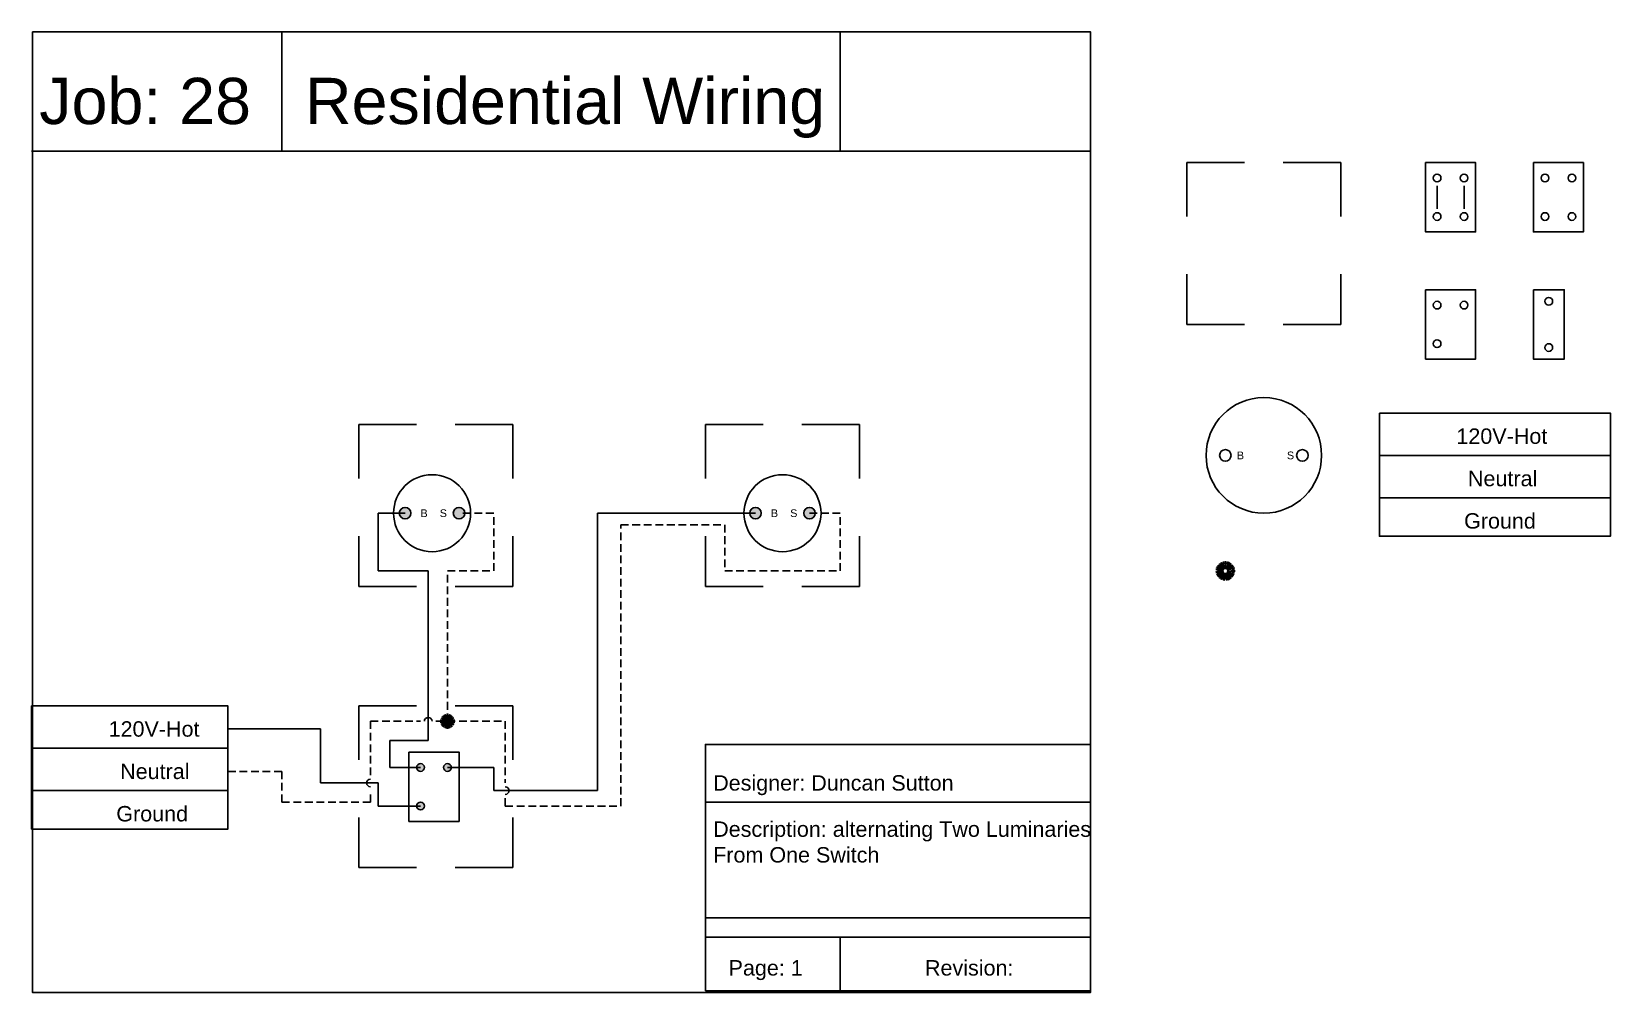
# Model space of a CAD drawing. Header units: inches. Extents: x 12 to 218, y 0 to 125.
import ezdxf

# ---------------------------------------------------------------- set-up
doc = ezdxf.new("R2010")
doc.units = ezdxf.units.IN
doc.header["$MEASUREMENT"] = 0
doc.linetypes.add('ACAD_ISO02W100', pattern=[15, 12, -3])
doc.linetypes.add('DASHEDX2', pattern=[1.5, 1, -0.5])
doc.styles.get("Standard").update_dxf_attribs({"font": 'arial.ttf'})

# ---------------------------------------------------------------- blocks, each defined once
blk = doc.blocks.new('Box')
for p, q in [((0, 0), (0, -7)), ((0, 0), (7.5, 0)), ((20, 0), (12.5, 0)), ((20, 0), (20, -7)), ((0, -21), (0, -14.5)), ((20, -21), (20, -14.5)), ((0, -21), (7.5, -21)), ((20, -21), (12.5, -21))]:
    blk.add_line(p, q)
blk = doc.blocks.new('DUP')
for p, q in [((1.5, -3), (1.5, -6)), ((5, -3), (5, -6)), ((1.5, -6), (1.5, -6))]:
    blk.add_line(p, q)
blk.add_lwpolyline([(0, 0), (6.5, 0), (6.5, -9), (0, -9)], close=True)
for centre in [(1.5, -2), (5, -2), (1.5, -7), (5, -7)]:
    blk.add_circle(centre, 0.5)
blk = doc.blocks.new('Four-Way')
blk.add_lwpolyline([(0, 0), (6.5, 0), (6.5, -9), (0, -9)], close=True)
for centre in [(1.5, -2), (5, -2), (1.5, -7), (5, -7)]:
    blk.add_circle(centre, 0.5)
blk = doc.blocks.new('Three-Way')
blk.add_lwpolyline([(0, 0), (6.5, 0), (6.5, -9), (0, -9)], close=True)
for centre in [(1.5, -2), (5, -2), (1.5, -7)]:
    blk.add_circle(centre, 0.5)
blk = doc.blocks.new('Switch')
blk.add_lwpolyline([(0, 0), (4, 0), (4, -9), (0, -9)], close=True)
for centre in [(2, -1.5), (2, -7.5)]:
    blk.add_circle(centre, 0.5)
blk = doc.blocks.new('Lamp')
for centre, radius in [((9.5, -7.5), 7.5), ((4.5, -7.5), 0.75), ((14.5, -7.5), 0.75)]:
    blk.add_circle(centre, radius)
at = {"char_height": 1, "attachment_point": 1}
for s, insert in [('B', (6, -7)), ('S', (12.5, -7))]:
    blk.add_mtext_dynamic_manual_height_columns(s, width=2, gutter_width=1, heights=[0], dxfattribs=dict(at, insert=insert))
blk = doc.blocks.new('1P-SRV')
for p, q in [((0, -5.5), (30, -5.5)), ((0, -11), (30, -11))]:
    blk.add_line(p, q)
blk.add_lwpolyline([(0, 0), (30, 0), (30, -16), (0, -16)], close=True)
at = {"char_height": 2, "attachment_point": 1}
for s, insert in [('120V-Hot', (10, -2)), ('Neutral', (11.5, -7.5)), ('Ground', (11, -13))]:
    blk.add_mtext_dynamic_manual_height_columns(s, width=30, gutter_width=1, heights=[0], dxfattribs=dict(at, insert=insert))
blk = doc.blocks.new('Nut')
at = {"linetype": 'ACAD_ISO02W100', "lineweight": 211}
blk.add_circle((-6.5, 5), 1, dxfattribs=at)
at = {"lineweight": 106}
blk.add_circle((-6.5, 5), 0.5, dxfattribs=at)

msp = doc.modelspace()

# ---------------------------------------------------------------- hatches: boundary and pattern name
at = {"true_color": 0x000000}
h = msp.add_hatch(color=18, dxfattribs=at)
h.dxf.hatch_style = 1
h.paths.add_polyline_path([(63.5, 24.5, 1), (62.5, 24.5, 1)])
h.paths.add_polyline_path([(63.5, 29.5, 1), (62.5, 29.5, 1)])
h.paths.add_polyline_path([(67, 29.5, 1), (66, 29.5, 1)])
h.paths.add_polyline_path([(61.75, 62.5, 1), (60.25, 62.5, 1)])
h.paths.add_polyline_path([(107.25, 62.5, 1), (105.75, 62.5, 1)])
h = msp.add_hatch(color=256)
h.dxf.hatch_style = 1
h.paths.add_polyline_path([(114.25, 62.5, 1), (112.75, 62.5, 1)])
h.paths.add_polyline_path([(68.75, 62.5, 1), (67.25, 62.5, 1)])
h = msp.add_hatch(color=256)
h.dxf.hatch_style = 1
h.paths.add_polyline_path([(67, 35.5, 1), (66, 35.5, 1)])

# ---------------------------------------------------------------- linework, layer by layer
for p, q in [((45, 125), (45, 109.5)), ((117.5, 125), (117.5, 109.5)), ((12.5, 109.5), (150, 109.5)), ((12.5, 32), (38, 32)), ((12.5, 26.5), (38, 26.5)), ((100, 25), (150, 25)), ((100, 10), (150, 10)), ((100, 7.5), (150, 7.5)), ((117.5, 7.5), (117.5, 0.5))]:
    msp.add_line(p, q)
at = {"color": 18, "true_color": 0x000000}
for p, q in [((57.5, 55), (57.5, 62.5)), ((57.5, 62.5), (61, 62.5)), ((86, 26.5), (86, 62.5)), ((86, 62.5), (106.5, 62.5)), ((64, 55), (57.5, 55)), ((64, 33), (64, 55)), ((38, 34.5), (50, 34.5)), ((50, 34.5), (50, 27.5)), ((59, 29.5), (59, 33)), ((59, 33), (64, 33)), ((63, 29.5), (59, 29.5)), ((66.5, 29.5), (72.5, 29.5)), ((72.5, 29.5), (72.5, 26.5)), ((50, 27.5), (57.5, 27.5)), ((57.5, 27.5), (57.5, 24.5)), ((72.5, 26.5), (86, 26.5)), ((57.5, 24.5), (61, 24.5)), ((61, 24.5), (63, 24.5))]:
    msp.add_line(p, q, dxfattribs=at)
at = {"linetype": 'DASHEDX2'}
for p, q in [((72.5, 62.5), (68, 62.5)), ((72.5, 55), (72.5, 62.5)), ((117.5, 62.5), (113.5, 62.5)), ((117.5, 55), (117.5, 62.5)), ((89, 24.5), (89, 61)), ((89, 61), (102.5, 61)), ((102.5, 61), (102.5, 55)), ((66.5, 35.5), (66.5, 55)), ((66.5, 55), (72.5, 55)), ((102.5, 55), (117.5, 55)), ((56.5, 28.5), (56.5, 35.5)), ((56.5, 35.5), (63, 35.5)), ((65, 35.5), (66.5, 35.5)), ((66.5, 35.5), (74, 35.5)), ((74, 35.5), (74, 27.5)), ((38, 29), (45, 29)), ((45, 29), (45, 25)), ((45, 25), (56.5, 25)), ((56.5, 25), (56.5, 26.5)), ((74, 25.5), (74, 24.5)), ((74, 24.5), (89, 24.5))]:
    msp.add_line(p, q, dxfattribs=at)
for points in [[(12.6, 124.96), (150, 124.96), (150, 0.31), (12.6, 0.31)], [(12.5, 37.5), (38, 37.5), (38, 21.5), (12.5, 21.5)], [(100, 0.5), (150, 0.5), (150, 32.5), (100, 32.5)]]:
    msp.add_lwpolyline(points, close=True)
for centre, radius in [((64.5, 62.5), 5), ((110, 62.5), 5), ((61, 62.5), 0.75), ((68, 62.5), 0.75), ((106.5, 62.5), 0.75), ((113.5, 62.5), 0.75)]:
    msp.add_circle(centre, radius)
at = {"linetype": 'ACAD_ISO02W100', "lineweight": 211}
msp.add_circle((66.5, 35.5), 0.707, dxfattribs=at)
at = {"lineweight": 106}
msp.add_circle((66.5, 35.5), 0.5, dxfattribs=at)
for centre, start, end in [((64, 35.5), 0, 180), ((56.5, 27.5), 90, 270), ((74, 26.5), 270, 90)]:
    msp.add_arc(centre, 0.5, start, end)

# ---------------------------------------------------------------- block references
for name, p in [('Box', (162.5, 108)), ('DUP', (193.5, 108)), ('Four-Way', (207.5, 108)), ('Three-Way', (193.5, 91.5)), ('Switch', (207.5, 91.5)), ('Lamp', (163, 77.5)), ('Box', (55, 74)), ('Box', (100, 74)), ('1P-SRV', (187.5, 75.5)), ('Nut', (174, 50)), ('Box', (55, 37.5)), ('Three-Way', (61.5, 31.5))]:
    msp.add_blockref(name, p)

# ---------------------------------------------------------------- texts
at = {"attachment_point": 1}
for s, width, insert, char_height in [('Job: 28', 30, (13.5, 119), 6), ('Residential Wiring', 77.9684, (48, 119), 6), ('B', 2, (63, 63), 1), ('S', 2, (65.5, 63), 1), ('B', 2, (108.5, 63), 1), ('S', 2, (111, 63), 1), ('120V-Hot', 30, (22.5, 35.5), 2), ('Neutral', 30, (24, 30), 2), ('Designer: Duncan Sutton', 50, (101, 28.5), 2), ('Ground', 30, (23.5, 24.5), 2), ('Description: alternating Two Luminaries From One Switch', 50, (101, 22.5), 2), ('\\pxql;Page: 1', 17.5, (103, 4.5), 2), ('Revision:', 32.5, (128.5, 4.5), 2)]:
    msp.add_mtext_dynamic_manual_height_columns(s, width=width, gutter_width=1, heights=[0], dxfattribs=dict(at, insert=insert, char_height=char_height))

doc.saveas('drawing.dxf')
